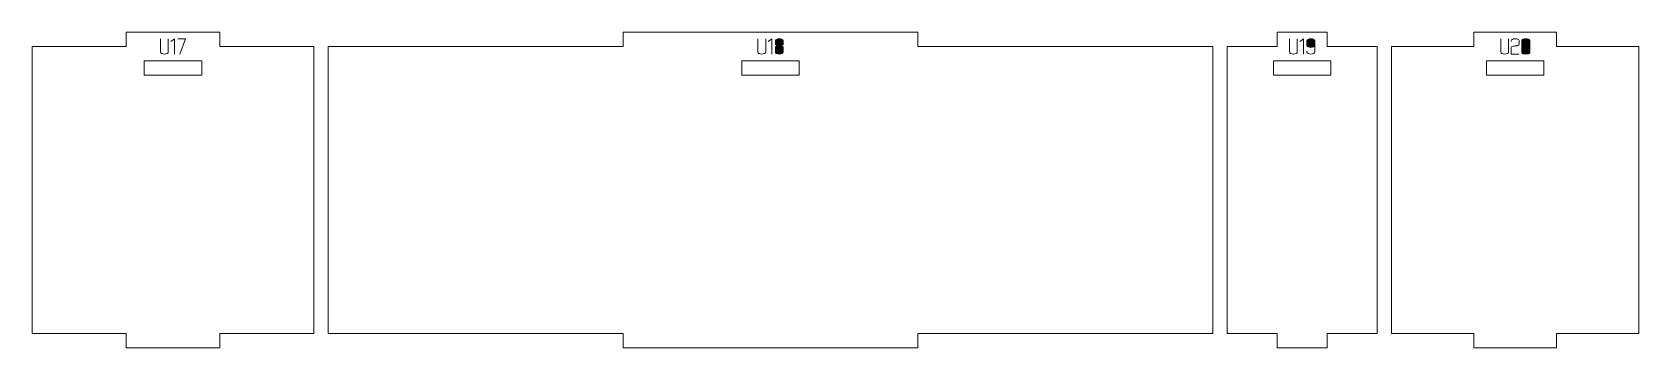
# Model space of a CAD drawing. Header units: centimetres. Extents: x -250 to 250, y -508 to 508.
# Drawn here: x 144.6 to 178.18, y -141.81 to -135.21 of the extents above; entities that cross this region are included whole.
import ezdxf

# ---------------------------------------------------------------- set-up
doc = ezdxf.new("R2010")
doc.units = ezdxf.units.CM
doc.header["$MEASUREMENT"] = 0
doc.layers.add('Capa 1', color=7, linetype='Continuous')

msp = doc.modelspace()

# ---------------------------------------------------------------- hatches: boundary and pattern name
at = {"layer": 'Capa 1', "true_color": 0x3e4095}
h = msp.add_hatch(color=175, dxfattribs=at)
edge = h.paths.add_edge_path()
edge.add_spline(control_points=[(147.44493, -135.62762), (147.44493, -135.6374), (147.43706, -135.64573), (147.42131, -135.65261), (147.40557, -135.65949), (147.38592, -135.66293), (147.36238, -135.66293), (147.33884, -135.66293), (147.31919, -135.65949), (147.30345, -135.65261), (147.2877, -135.64573), (147.27983, -135.6374), (147.27983, -135.62762), (147.27983, -135.62762), (147.27983, -135.34786), (147.27983, -135.34786), (147.27983, -135.34786), (147.27983, -135.62762), (147.27983, -135.62762), (147.27983, -135.6374), (147.2877, -135.64573), (147.30345, -135.65261), (147.31919, -135.65949), (147.33884, -135.66293), (147.36238, -135.66293), (147.38592, -135.66293), (147.40557, -135.65949), (147.42131, -135.65261), (147.43706, -135.64573), (147.44493, -135.6374), (147.44493, -135.62762), (147.44493, -135.62762), (147.44493, -135.34786), (147.44493, -135.34786), (147.44493, -135.34786), (147.44493, -135.62762), (147.44493, -135.62762)], knot_values=[0, 0, 0, 0, 0.08333333, 0.08333333, 0.08333333, 0.16666667, 0.16666667, 0.16666667, 0.25, 0.25, 0.25, 0.33333333, 0.33333333, 0.33333333, 0.41666667, 0.41666667, 0.41666667, 0.5, 0.5, 0.5, 0.58333333, 0.58333333, 0.58333333, 0.66666667, 0.66666667, 0.66666667, 0.75, 0.75, 0.75, 0.83333333, 0.83333333, 0.83333333, 0.91666667, 0.91666667, 0.91666667, 1, 1, 1, 1], degree=3, periodic=1)
h = msp.add_hatch(color=175, dxfattribs=at)
edge = h.paths.add_edge_path()
edge.add_spline(control_points=[(147.57609, -135.34603), (147.57609, -135.34603), (147.49996, -135.39877), (147.49996, -135.39877), (147.49996, -135.39877), (147.57609, -135.34603), (147.57609, -135.34603), (147.57609, -135.34603), (147.57609, -135.66293), (147.57609, -135.66293), (147.57609, -135.66293), (147.57609, -135.34603), (147.57609, -135.34603)], knot_values=[0, 0, 0, 0, 0.25, 0.25, 0.25, 0.5, 0.5, 0.5, 0.75, 0.75, 0.75, 1, 1, 1, 1], degree=3, periodic=1)
h = msp.add_hatch(color=175, dxfattribs=at)
edge = h.paths.add_edge_path()
edge.add_spline(control_points=[(147.68524, -135.66293), (147.68524, -135.66293), (147.80632, -135.34649), (147.80632, -135.34649), (147.80632, -135.34649), (147.64672, -135.34649), (147.64672, -135.34649), (147.64672, -135.34649), (147.80632, -135.34649), (147.80632, -135.34649), (147.80632, -135.34649), (147.68524, -135.66293), (147.68524, -135.66293)], knot_values=[0, 0, 0, 0, 0.25, 0.25, 0.25, 0.5, 0.5, 0.5, 0.75, 0.75, 0.75, 1, 1, 1, 1], degree=3, periodic=1)
h = msp.add_hatch(color=175, dxfattribs=at)
edge = h.paths.add_edge_path()
edge.add_spline(control_points=[(159.9288, -135.62762), (159.9288, -135.6374), (159.92093, -135.64573), (159.90518, -135.65261), (159.88944, -135.65949), (159.86979, -135.66293), (159.84625, -135.66293), (159.82271, -135.66293), (159.80306, -135.65949), (159.78732, -135.65261), (159.77157, -135.64573), (159.7637, -135.6374), (159.7637, -135.62762), (159.7637, -135.62762), (159.7637, -135.34786), (159.7637, -135.34786), (159.7637, -135.34786), (159.7637, -135.62762), (159.7637, -135.62762), (159.7637, -135.6374), (159.77157, -135.64573), (159.78732, -135.65261), (159.80306, -135.65949), (159.82271, -135.66293), (159.84625, -135.66293), (159.86979, -135.66293), (159.88944, -135.65949), (159.90518, -135.65261), (159.92093, -135.64573), (159.9288, -135.6374), (159.9288, -135.62762), (159.9288, -135.62762), (159.9288, -135.34786), (159.9288, -135.34786), (159.9288, -135.34786), (159.9288, -135.62762), (159.9288, -135.62762)], knot_values=[0, 0, 0, 0, 0.08333333, 0.08333333, 0.08333333, 0.16666667, 0.16666667, 0.16666667, 0.25, 0.25, 0.25, 0.33333333, 0.33333333, 0.33333333, 0.41666667, 0.41666667, 0.41666667, 0.5, 0.5, 0.5, 0.58333333, 0.58333333, 0.58333333, 0.66666667, 0.66666667, 0.66666667, 0.75, 0.75, 0.75, 0.83333333, 0.83333333, 0.83333333, 0.91666667, 0.91666667, 0.91666667, 1, 1, 1, 1], degree=3, periodic=1)
h = msp.add_hatch(color=175, dxfattribs=at)
edge = h.paths.add_edge_path()
edge.add_spline(control_points=[(160.05996, -135.34603), (160.05996, -135.34603), (159.98383, -135.39877), (159.98383, -135.39877), (159.98383, -135.39877), (160.05996, -135.34603), (160.05996, -135.34603), (160.05996, -135.34603), (160.05996, -135.66293), (160.05996, -135.66293), (160.05996, -135.66293), (160.05996, -135.34603), (160.05996, -135.34603)], knot_values=[0, 0, 0, 0, 0.25, 0.25, 0.25, 0.5, 0.5, 0.5, 0.75, 0.75, 0.75, 1, 1, 1, 1], degree=3, periodic=1)
h = msp.add_hatch(color=175, dxfattribs=at)
edge = h.paths.add_edge_path()
edge.add_spline(control_points=[(160.13059, -135.4561), (160.13059, -135.46405), (160.13625, -135.47123), (160.14756, -135.47765), (160.15887, -135.48407), (160.18073, -135.48835), (160.21314, -135.49049), (160.24555, -135.48835), (160.26741, -135.48407), (160.27872, -135.47765), (160.29003, -135.47123), (160.29569, -135.46405), (160.29569, -135.4561), (160.29569, -135.4561), (160.29569, -135.3818), (160.29569, -135.3818), (160.29569, -135.37202), (160.28782, -135.36369), (160.27207, -135.35681), (160.25633, -135.34993), (160.23668, -135.34649), (160.21314, -135.34649), (160.1896, -135.34649), (160.16995, -135.34993), (160.15421, -135.35681), (160.13846, -135.36369), (160.13059, -135.37202), (160.13059, -135.3818), (160.13059, -135.3818), (160.13059, -135.4561), (160.13059, -135.4561)], knot_values=[0, 0, 0, 0, 0.1, 0.1, 0.1, 0.2, 0.2, 0.2, 0.3, 0.3, 0.3, 0.4, 0.4, 0.4, 0.5, 0.5, 0.5, 0.6, 0.6, 0.6, 0.7, 0.7, 0.7, 0.8, 0.8, 0.8, 0.9, 0.9, 0.9, 1, 1, 1, 1], degree=3, periodic=1)
h = msp.add_hatch(color=175, dxfattribs=at)
edge = h.paths.add_edge_path()
edge.add_spline(control_points=[(160.21314, -135.66293), (160.1896, -135.66293), (160.16995, -135.65949), (160.15421, -135.65261), (160.13846, -135.64573), (160.13059, -135.6374), (160.13059, -135.62762), (160.13059, -135.62762), (160.13059, -135.52443), (160.13059, -135.52443), (160.13059, -135.51617), (160.13625, -135.50899), (160.14756, -135.50288), (160.15887, -135.49676), (160.18073, -135.49263), (160.21314, -135.49049), (160.18073, -135.48835), (160.15887, -135.48407), (160.14756, -135.47765), (160.13625, -135.47123), (160.13059, -135.46405), (160.13059, -135.4561), (160.13059, -135.4561), (160.13059, -135.3818), (160.13059, -135.3818), (160.13059, -135.37202), (160.13846, -135.36369), (160.15421, -135.35681), (160.16995, -135.34993), (160.1896, -135.34649), (160.21314, -135.34649), (160.23668, -135.34649), (160.25633, -135.34993), (160.27207, -135.35681), (160.28782, -135.36369), (160.29569, -135.37202), (160.29569, -135.3818), (160.29569, -135.3818), (160.29569, -135.4561), (160.29569, -135.4561), (160.29569, -135.46405), (160.29003, -135.47123), (160.27872, -135.47765), (160.26741, -135.48407), (160.24555, -135.48835), (160.21314, -135.49049), (160.24555, -135.49263), (160.26741, -135.49676), (160.27872, -135.50288), (160.29003, -135.50899), (160.29569, -135.51617), (160.29569, -135.52443), (160.29569, -135.52443), (160.29569, -135.62762), (160.29569, -135.62762), (160.29569, -135.6374), (160.28782, -135.64573), (160.27207, -135.65261), (160.25633, -135.65949), (160.23668, -135.66293), (160.21314, -135.66293)], knot_values=[0, 0, 0, 0, 0.05, 0.05, 0.05, 0.1, 0.1, 0.1, 0.15, 0.15, 0.15, 0.2, 0.2, 0.2, 0.25, 0.25, 0.25, 0.3, 0.3, 0.3, 0.35, 0.35, 0.35, 0.4, 0.4, 0.4, 0.45, 0.45, 0.45, 0.5, 0.5, 0.5, 0.55, 0.55, 0.55, 0.6, 0.6, 0.6, 0.65, 0.65, 0.65, 0.7, 0.7, 0.7, 0.75, 0.75, 0.75, 0.8, 0.8, 0.8, 0.85, 0.85, 0.85, 0.9, 0.9, 0.9, 0.95, 0.95, 0.95, 1, 1, 1, 1], degree=3, periodic=1)
h = msp.add_hatch(color=175, dxfattribs=at)
edge = h.paths.add_edge_path()
edge.add_spline(control_points=[(160.13059, -135.62762), (160.13059, -135.6374), (160.13846, -135.64573), (160.15421, -135.65261), (160.16995, -135.65949), (160.1896, -135.66293), (160.21314, -135.66293), (160.23668, -135.66293), (160.25633, -135.65949), (160.27207, -135.65261), (160.28782, -135.64573), (160.29569, -135.6374), (160.29569, -135.62762), (160.29569, -135.62762), (160.29569, -135.52443), (160.29569, -135.52443), (160.29569, -135.51617), (160.29003, -135.50899), (160.27872, -135.50288), (160.26741, -135.49676), (160.24555, -135.49263), (160.21314, -135.49049), (160.18073, -135.49263), (160.15887, -135.49676), (160.14756, -135.50288), (160.13625, -135.50899), (160.13059, -135.51617), (160.13059, -135.52443), (160.13059, -135.52443), (160.13059, -135.62762), (160.13059, -135.62762)], knot_values=[0, 0, 0, 0, 0.1, 0.1, 0.1, 0.2, 0.2, 0.2, 0.3, 0.3, 0.3, 0.4, 0.4, 0.4, 0.5, 0.5, 0.5, 0.6, 0.6, 0.6, 0.7, 0.7, 0.7, 0.8, 0.8, 0.8, 0.9, 0.9, 0.9, 1, 1, 1, 1], degree=3, periodic=1)
h = msp.add_hatch(color=175, dxfattribs=at)
edge = h.paths.add_edge_path()
edge.add_spline(control_points=[(171.03926, -135.62762), (171.03926, -135.6374), (171.03139, -135.64573), (171.01564, -135.65261), (170.9999, -135.65949), (170.98025, -135.66293), (170.95671, -135.66293), (170.93317, -135.66293), (170.91352, -135.65949), (170.89778, -135.65261), (170.88203, -135.64573), (170.87416, -135.6374), (170.87416, -135.62762), (170.87416, -135.62762), (170.87416, -135.34786), (170.87416, -135.34786), (170.87416, -135.34786), (170.87416, -135.62762), (170.87416, -135.62762), (170.87416, -135.6374), (170.88203, -135.64573), (170.89778, -135.65261), (170.91352, -135.65949), (170.93317, -135.66293), (170.95671, -135.66293), (170.98025, -135.66293), (170.9999, -135.65949), (171.01564, -135.65261), (171.03139, -135.64573), (171.03926, -135.6374), (171.03926, -135.62762), (171.03926, -135.62762), (171.03926, -135.34786), (171.03926, -135.34786), (171.03926, -135.34786), (171.03926, -135.62762), (171.03926, -135.62762)], knot_values=[0, 0, 0, 0, 0.08333333, 0.08333333, 0.08333333, 0.16666667, 0.16666667, 0.16666667, 0.25, 0.25, 0.25, 0.33333333, 0.33333333, 0.33333333, 0.41666667, 0.41666667, 0.41666667, 0.5, 0.5, 0.5, 0.58333333, 0.58333333, 0.58333333, 0.66666667, 0.66666667, 0.66666667, 0.75, 0.75, 0.75, 0.83333333, 0.83333333, 0.83333333, 0.91666667, 0.91666667, 0.91666667, 1, 1, 1, 1], degree=3, periodic=1)
h = msp.add_hatch(color=175, dxfattribs=at)
edge = h.paths.add_edge_path()
edge.add_spline(control_points=[(171.17042, -135.34603), (171.17042, -135.34603), (171.09429, -135.39877), (171.09429, -135.39877), (171.09429, -135.39877), (171.17042, -135.34603), (171.17042, -135.34603), (171.17042, -135.34603), (171.17042, -135.66293), (171.17042, -135.66293), (171.17042, -135.66293), (171.17042, -135.34603), (171.17042, -135.34603)], knot_values=[0, 0, 0, 0, 0.25, 0.25, 0.25, 0.5, 0.5, 0.5, 0.75, 0.75, 0.75, 1, 1, 1, 1], degree=3, periodic=1)
h = msp.add_hatch(color=175, dxfattribs=at)
edge = h.paths.add_edge_path()
edge.add_spline(control_points=[(171.24105, -135.48912), (171.24105, -135.4989), (171.24892, -135.50723), (171.26467, -135.51411), (171.28041, -135.52099), (171.30006, -135.52443), (171.3236, -135.52443), (171.34684, -135.52504), (171.3664, -135.52221), (171.3823, -135.51595), (171.3982, -135.50968), (171.40615, -135.50073), (171.40615, -135.48912), (171.40615, -135.48912), (171.40615, -135.3818), (171.40615, -135.3818), (171.40615, -135.37202), (171.39828, -135.36369), (171.38253, -135.35681), (171.36679, -135.34993), (171.34714, -135.34649), (171.3236, -135.34649), (171.30006, -135.34649), (171.28041, -135.34993), (171.26467, -135.35681), (171.24892, -135.36369), (171.24105, -135.37202), (171.24105, -135.3818), (171.24105, -135.3818), (171.24105, -135.48912), (171.24105, -135.48912)], knot_values=[0, 0, 0, 0, 0.1, 0.1, 0.1, 0.2, 0.2, 0.2, 0.3, 0.3, 0.3, 0.4, 0.4, 0.4, 0.5, 0.5, 0.5, 0.6, 0.6, 0.6, 0.7, 0.7, 0.7, 0.8, 0.8, 0.8, 0.9, 0.9, 0.9, 1, 1, 1, 1], degree=3, periodic=1)
h = msp.add_hatch(color=175, dxfattribs=at)
edge = h.paths.add_edge_path()
edge.add_spline(control_points=[(171.3236, -135.66293), (171.30006, -135.66293), (171.28041, -135.65949), (171.26467, -135.65261), (171.24892, -135.64573), (171.24105, -135.6374), (171.24105, -135.62762), (171.24105, -135.62762), (171.24105, -135.60239), (171.24105, -135.60239), (171.24105, -135.60239), (171.24105, -135.62762), (171.24105, -135.62762), (171.24105, -135.6374), (171.24892, -135.64573), (171.26467, -135.65261), (171.28041, -135.65949), (171.30006, -135.66293), (171.3236, -135.66293), (171.34714, -135.66293), (171.36679, -135.65949), (171.38253, -135.65261), (171.39828, -135.64573), (171.40615, -135.6374), (171.40615, -135.62762), (171.40615, -135.62762), (171.40615, -135.48912), (171.40615, -135.48912), (171.40615, -135.50073), (171.3982, -135.50968), (171.3823, -135.51595), (171.3664, -135.52221), (171.34684, -135.52504), (171.3236, -135.52443), (171.30006, -135.52443), (171.28041, -135.52099), (171.26467, -135.51411), (171.24892, -135.50723), (171.24105, -135.4989), (171.24105, -135.48912), (171.24105, -135.48912), (171.24105, -135.3818), (171.24105, -135.3818), (171.24105, -135.37202), (171.24892, -135.36369), (171.26467, -135.35681), (171.28041, -135.34993), (171.30006, -135.34649), (171.3236, -135.34649), (171.34714, -135.34649), (171.36679, -135.34993), (171.38253, -135.35681), (171.39828, -135.36369), (171.40615, -135.37202), (171.40615, -135.3818), (171.40615, -135.3818), (171.40615, -135.48912), (171.40615, -135.48912), (171.40615, -135.48912), (171.40615, -135.62762), (171.40615, -135.62762), (171.40615, -135.6374), (171.39828, -135.64573), (171.38253, -135.65261), (171.36679, -135.65949), (171.34714, -135.66293), (171.3236, -135.66293)], knot_values=[0, 0, 0, 0, 0.04545455, 0.04545455, 0.04545455, 0.09090909, 0.09090909, 0.09090909, 0.13636364, 0.13636364, 0.13636364, 0.18181818, 0.18181818, 0.18181818, 0.22727273, 0.22727273, 0.22727273, 0.27272727, 0.27272727, 0.27272727, 0.31818182, 0.31818182, 0.31818182, 0.36363636, 0.36363636, 0.36363636, 0.40909091, 0.40909091, 0.40909091, 0.45454545, 0.45454545, 0.45454545, 0.5, 0.5, 0.5, 0.54545455, 0.54545455, 0.54545455, 0.59090909, 0.59090909, 0.59090909, 0.63636364, 0.63636364, 0.63636364, 0.68181818, 0.68181818, 0.68181818, 0.72727273, 0.72727273, 0.72727273, 0.77272727, 0.77272727, 0.77272727, 0.81818182, 0.81818182, 0.81818182, 0.86363636, 0.86363636, 0.86363636, 0.90909091, 0.90909091, 0.90909091, 0.95454545, 0.95454545, 0.95454545, 1, 1, 1, 1], degree=3, periodic=1)
h = msp.add_hatch(color=175, dxfattribs=at)
edge = h.paths.add_edge_path()
edge.add_spline(control_points=[(175.45531, -135.62762), (175.45531, -135.6374), (175.44744, -135.64573), (175.43169, -135.65261), (175.41595, -135.65949), (175.3963, -135.66293), (175.37276, -135.66293), (175.34922, -135.66293), (175.32957, -135.65949), (175.31383, -135.65261), (175.29808, -135.64573), (175.29021, -135.6374), (175.29021, -135.62762), (175.29021, -135.62762), (175.29021, -135.34786), (175.29021, -135.34786), (175.29021, -135.34786), (175.29021, -135.62762), (175.29021, -135.62762), (175.29021, -135.6374), (175.29808, -135.64573), (175.31383, -135.65261), (175.32957, -135.65949), (175.34922, -135.66293), (175.37276, -135.66293), (175.3963, -135.66293), (175.41595, -135.65949), (175.43169, -135.65261), (175.44744, -135.64573), (175.45531, -135.6374), (175.45531, -135.62762), (175.45531, -135.62762), (175.45531, -135.34786), (175.45531, -135.34786), (175.45531, -135.34786), (175.45531, -135.62762), (175.45531, -135.62762)], knot_values=[0, 0, 0, 0, 0.08333333, 0.08333333, 0.08333333, 0.16666667, 0.16666667, 0.16666667, 0.25, 0.25, 0.25, 0.33333333, 0.33333333, 0.33333333, 0.41666667, 0.41666667, 0.41666667, 0.5, 0.5, 0.5, 0.58333333, 0.58333333, 0.58333333, 0.66666667, 0.66666667, 0.66666667, 0.75, 0.75, 0.75, 0.83333333, 0.83333333, 0.83333333, 0.91666667, 0.91666667, 0.91666667, 1, 1, 1, 1], degree=3, periodic=1)
h = msp.add_hatch(color=175, dxfattribs=at)
edge = h.paths.add_edge_path()
edge.add_spline(control_points=[(175.50988, -135.66293), (175.50988, -135.66293), (175.50988, -135.53039), (175.50988, -135.53039), (175.5108, -135.51847), (175.52165, -135.5093), (175.54244, -135.50288), (175.551, -135.50226), (175.55918, -135.50127), (175.56698, -135.49989), (175.57477, -135.49852), (175.58265, -135.49707), (175.5906, -135.49554), (175.60527, -135.49309), (175.61651, -135.4911), (175.6243, -135.48958), (175.6321, -135.48805), (175.63967, -135.48606), (175.64701, -135.48361), (175.66596, -135.47658), (175.67544, -135.46756), (175.67544, -135.45656), (175.67544, -135.45656), (175.67544, -135.3818), (175.67544, -135.3818), (175.67544, -135.37202), (175.66757, -135.36369), (175.65182, -135.35681), (175.63608, -135.34993), (175.61643, -135.34649), (175.59289, -135.34649), (175.56935, -135.34649), (175.5497, -135.34993), (175.53396, -135.35681), (175.51821, -135.36369), (175.51034, -135.37202), (175.51034, -135.3818), (175.51034, -135.3818), (175.51034, -135.40427), (175.51034, -135.40427), (175.51034, -135.40427), (175.51034, -135.3818), (175.51034, -135.3818), (175.51034, -135.37202), (175.51821, -135.36369), (175.53396, -135.35681), (175.5497, -135.34993), (175.56935, -135.34649), (175.59289, -135.34649), (175.61643, -135.34649), (175.63608, -135.34993), (175.65182, -135.35681), (175.66757, -135.36369), (175.67544, -135.37202), (175.67544, -135.3818), (175.67544, -135.3818), (175.67544, -135.45656), (175.67544, -135.45656), (175.67544, -135.46756), (175.66596, -135.47658), (175.64701, -135.48361), (175.63967, -135.48606), (175.6321, -135.48805), (175.6243, -135.48958), (175.61651, -135.4911), (175.60527, -135.49309), (175.5906, -135.49554), (175.58265, -135.49707), (175.57477, -135.49852), (175.56698, -135.49989), (175.55918, -135.50127), (175.551, -135.50226), (175.54244, -135.50288), (175.52165, -135.5093), (175.5108, -135.51847), (175.50988, -135.53039), (175.50988, -135.53039), (175.50988, -135.66293), (175.50988, -135.66293), (175.50988, -135.66293), (175.66673, -135.66293), (175.66673, -135.66293), (175.66673, -135.66293), (175.50988, -135.66293), (175.50988, -135.66293)], knot_values=[0, 0, 0, 0, 0.03571429, 0.03571429, 0.03571429, 0.07142857, 0.07142857, 0.07142857, 0.10714286, 0.10714286, 0.10714286, 0.14285714, 0.14285714, 0.14285714, 0.17857143, 0.17857143, 0.17857143, 0.21428571, 0.21428571, 0.21428571, 0.25, 0.25, 0.25, 0.28571429, 0.28571429, 0.28571429, 0.32142857, 0.32142857, 0.32142857, 0.35714286, 0.35714286, 0.35714286, 0.39285714, 0.39285714, 0.39285714, 0.42857143, 0.42857143, 0.42857143, 0.46428571, 0.46428571, 0.46428571, 0.5, 0.5, 0.5, 0.53571429, 0.53571429, 0.53571429, 0.57142857, 0.57142857, 0.57142857, 0.60714286, 0.60714286, 0.60714286, 0.64285714, 0.64285714, 0.64285714, 0.67857143, 0.67857143, 0.67857143, 0.71428571, 0.71428571, 0.71428571, 0.75, 0.75, 0.75, 0.78571429, 0.78571429, 0.78571429, 0.82142857, 0.82142857, 0.82142857, 0.85714286, 0.85714286, 0.85714286, 0.89285714, 0.89285714, 0.89285714, 0.92857143, 0.92857143, 0.92857143, 0.96428571, 0.96428571, 0.96428571, 1, 1, 1, 1], degree=3, periodic=1)
h = msp.add_hatch(color=175, dxfattribs=at)
edge = h.paths.add_edge_path()
edge.add_spline(control_points=[(175.73047, -135.63908), (175.73047, -135.64887), (175.73834, -135.65529), (175.75409, -135.65834), (175.76983, -135.6614), (175.78948, -135.66293), (175.81302, -135.66293), (175.83656, -135.66293), (175.85621, -135.6614), (175.87195, -135.65834), (175.8877, -135.65529), (175.89557, -135.64887), (175.89557, -135.63908), (175.89557, -135.63908), (175.89557, -135.3708), (175.89557, -135.3708), (175.89557, -135.36101), (175.8877, -135.35451), (175.87195, -135.3513), (175.85621, -135.34809), (175.83656, -135.34649), (175.81302, -135.34649), (175.78948, -135.34649), (175.76983, -135.34809), (175.75409, -135.3513), (175.73834, -135.35451), (175.73047, -135.36101), (175.73047, -135.3708), (175.73047, -135.3708), (175.73047, -135.63908), (175.73047, -135.63908)], knot_values=[0, 0, 0, 0, 0.1, 0.1, 0.1, 0.2, 0.2, 0.2, 0.3, 0.3, 0.3, 0.4, 0.4, 0.4, 0.5, 0.5, 0.5, 0.6, 0.6, 0.6, 0.7, 0.7, 0.7, 0.8, 0.8, 0.8, 0.9, 0.9, 0.9, 1, 1, 1, 1], degree=3, periodic=1)
h = msp.add_hatch(color=175, dxfattribs=at)
edge = h.paths.add_edge_path()
edge.add_spline(control_points=[(175.89557, -135.63908), (175.89557, -135.64887), (175.8877, -135.65529), (175.87195, -135.65834), (175.85621, -135.6614), (175.83656, -135.66293), (175.81302, -135.66293), (175.78948, -135.66293), (175.76983, -135.6614), (175.75409, -135.65834), (175.73834, -135.65529), (175.73047, -135.64887), (175.73047, -135.63908), (175.73047, -135.63908), (175.73047, -135.3708), (175.73047, -135.3708), (175.73047, -135.36101), (175.73834, -135.35451), (175.75409, -135.3513), (175.76983, -135.34809), (175.78948, -135.34649), (175.81302, -135.34649), (175.83656, -135.34649), (175.85621, -135.34809), (175.87195, -135.3513), (175.8877, -135.35451), (175.89557, -135.36101), (175.89557, -135.3708), (175.89557, -135.3708), (175.89557, -135.63908), (175.89557, -135.63908)], knot_values=[0, 0, 0, 0, 0.1, 0.1, 0.1, 0.2, 0.2, 0.2, 0.3, 0.3, 0.3, 0.4, 0.4, 0.4, 0.5, 0.5, 0.5, 0.6, 0.6, 0.6, 0.7, 0.7, 0.7, 0.8, 0.8, 0.8, 0.9, 0.9, 0.9, 1, 1, 1, 1], degree=3, periodic=1)

# ---------------------------------------------------------------- linework, layer by layer
at = {"layer": 'Capa 1', "color": 240, "lineweight": 20}
for points, knots in [([(144.5986, -135.50573), (144.5986, -135.50573), (144.5986, -141.50573), (144.5986, -141.50573), (144.5986, -141.50573), (146.56158, -141.50573), (146.56158, -141.50573), (146.56158, -141.50573), (146.56158, -141.80573), (146.56158, -141.80573), (146.56158, -141.80573), (148.52457, -141.80573), (148.52457, -141.80573), (148.52457, -141.80573), (148.52457, -141.50573), (148.52457, -141.50573), (148.52457, -141.50573), (150.48755, -141.50573), (150.48755, -141.50573), (150.48755, -141.50573), (150.48755, -135.50573), (150.48755, -135.50573), (150.48755, -135.50573), (148.52457, -135.50573), (148.52457, -135.50573), (148.52457, -135.50573), (148.52457, -135.20573), (148.52457, -135.20573), (148.52457, -135.20573), (146.56158, -135.20573), (146.56158, -135.20573), (146.56158, -135.20573), (146.56158, -135.50573), (146.56158, -135.50573), (146.56158, -135.50573), (144.5986, -135.50573), (144.5986, -135.50573)], [0, 0, 0, 0, 0.08333333, 0.08333333, 0.08333333, 0.16666667, 0.16666667, 0.16666667, 0.25, 0.25, 0.25, 0.33333333, 0.33333333, 0.33333333, 0.41666667, 0.41666667, 0.41666667, 0.5, 0.5, 0.5, 0.58333333, 0.58333333, 0.58333333, 0.66666667, 0.66666667, 0.66666667, 0.75, 0.75, 0.75, 0.83333333, 0.83333333, 0.83333333, 0.91666667, 0.91666667, 0.91666667, 1, 1, 1, 1]), ([(150.78755, -135.50573), (150.78755, -135.50573), (150.78755, -141.50573), (150.78755, -141.50573), (150.78755, -141.50573), (156.94897, -141.50573), (156.94897, -141.50573), (156.94897, -141.50573), (156.94897, -141.80573), (156.94897, -141.80573), (156.94897, -141.80573), (163.1104, -141.80573), (163.1104, -141.80573), (163.1104, -141.80573), (163.1104, -141.50573), (163.1104, -141.50573), (163.1104, -141.50573), (169.27183, -141.50573), (169.27183, -141.50573), (169.27183, -141.50573), (169.27183, -135.50573), (169.27183, -135.50573), (169.27183, -135.50573), (163.1104, -135.50573), (163.1104, -135.50573), (163.1104, -135.50573), (163.1104, -135.20573), (163.1104, -135.20573), (163.1104, -135.20573), (156.94897, -135.20573), (156.94897, -135.20573), (156.94897, -135.20573), (156.94897, -135.50573), (156.94897, -135.50573), (156.94897, -135.50573), (150.78755, -135.50573), (150.78755, -135.50573)], [0, 0, 0, 0, 0.08333333, 0.08333333, 0.08333333, 0.16666667, 0.16666667, 0.16666667, 0.25, 0.25, 0.25, 0.33333333, 0.33333333, 0.33333333, 0.41666667, 0.41666667, 0.41666667, 0.5, 0.5, 0.5, 0.58333333, 0.58333333, 0.58333333, 0.66666667, 0.66666667, 0.66666667, 0.75, 0.75, 0.75, 0.83333333, 0.83333333, 0.83333333, 0.91666667, 0.91666667, 0.91666667, 1, 1, 1, 1]), ([(169.57183, -135.50573), (169.57183, -135.50573), (169.57183, -141.50573), (169.57183, -141.50573), (169.57183, -141.50573), (170.61738, -141.50573), (170.61738, -141.50573), (170.61738, -141.50573), (170.61738, -141.80573), (170.61738, -141.80573), (170.61738, -141.80573), (171.66292, -141.80573), (171.66292, -141.80573), (171.66292, -141.80573), (171.66292, -141.50573), (171.66292, -141.50573), (171.66292, -141.50573), (172.70847, -141.50573), (172.70847, -141.50573), (172.70847, -141.50573), (172.70847, -135.50573), (172.70847, -135.50573), (172.70847, -135.50573), (171.66292, -135.50573), (171.66292, -135.50573), (171.66292, -135.50573), (171.66292, -135.20573), (171.66292, -135.20573), (171.66292, -135.20573), (170.61738, -135.20573), (170.61738, -135.20573), (170.61738, -135.20573), (170.61738, -135.50573), (170.61738, -135.50573), (170.61738, -135.50573), (169.57183, -135.50573), (169.57183, -135.50573)], [0, 0, 0, 0, 0.08333333, 0.08333333, 0.08333333, 0.16666667, 0.16666667, 0.16666667, 0.25, 0.25, 0.25, 0.33333333, 0.33333333, 0.33333333, 0.41666667, 0.41666667, 0.41666667, 0.5, 0.5, 0.5, 0.58333333, 0.58333333, 0.58333333, 0.66666667, 0.66666667, 0.66666667, 0.75, 0.75, 0.75, 0.83333333, 0.83333333, 0.83333333, 0.91666667, 0.91666667, 0.91666667, 1, 1, 1, 1]), ([(173.00847, -135.50573), (173.00847, -135.50573), (173.00847, -141.50573), (173.00847, -141.50573), (173.00847, -141.50573), (174.73142, -141.50573), (174.73142, -141.50573), (174.73142, -141.50573), (174.73142, -141.80573), (174.73142, -141.80573), (174.73142, -141.80573), (176.45437, -141.80573), (176.45437, -141.80573), (176.45437, -141.80573), (176.45437, -141.50573), (176.45437, -141.50573), (176.45437, -141.50573), (178.17732, -141.50573), (178.17732, -141.50573), (178.17732, -141.50573), (178.17732, -135.50573), (178.17732, -135.50573), (178.17732, -135.50573), (176.45437, -135.50573), (176.45437, -135.50573), (176.45437, -135.50573), (176.45437, -135.20573), (176.45437, -135.20573), (176.45437, -135.20573), (174.73142, -135.20573), (174.73142, -135.20573), (174.73142, -135.20573), (174.73142, -135.50573), (174.73142, -135.50573), (174.73142, -135.50573), (173.00847, -135.50573), (173.00847, -135.50573)], [0, 0, 0, 0, 0.08333333, 0.08333333, 0.08333333, 0.16666667, 0.16666667, 0.16666667, 0.25, 0.25, 0.25, 0.33333333, 0.33333333, 0.33333333, 0.41666667, 0.41666667, 0.41666667, 0.5, 0.5, 0.5, 0.58333333, 0.58333333, 0.58333333, 0.66666667, 0.66666667, 0.66666667, 0.75, 0.75, 0.75, 0.83333333, 0.83333333, 0.83333333, 0.91666667, 0.91666667, 0.91666667, 1, 1, 1, 1]), ([(146.94308, -136.106), (146.94308, -136.106), (148.14308, -136.106), (148.14308, -136.106), (148.14308, -136.106), (148.14308, -135.806), (148.14308, -135.806), (148.14308, -135.806), (146.94308, -135.806), (146.94308, -135.806), (146.94308, -135.806), (146.94308, -136.106), (146.94308, -136.106)], [0, 0, 0, 0, 0.25, 0.25, 0.25, 0.5, 0.5, 0.5, 0.75, 0.75, 0.75, 1, 1, 1, 1]), ([(159.42969, -136.106), (159.42969, -136.106), (160.62969, -136.106), (160.62969, -136.106), (160.62969, -136.106), (160.62969, -135.806), (160.62969, -135.806), (160.62969, -135.806), (159.42969, -135.806), (159.42969, -135.806), (159.42969, -135.806), (159.42969, -136.106), (159.42969, -136.106)], [0, 0, 0, 0, 0.25, 0.25, 0.25, 0.5, 0.5, 0.5, 0.75, 0.75, 0.75, 1, 1, 1, 1]), ([(170.54015, -136.106), (170.54015, -136.106), (171.74015, -136.106), (171.74015, -136.106), (171.74015, -136.106), (171.74015, -135.806), (171.74015, -135.806), (171.74015, -135.806), (170.54015, -135.806), (170.54015, -135.806), (170.54015, -135.806), (170.54015, -136.106), (170.54015, -136.106)], [0, 0, 0, 0, 0.25, 0.25, 0.25, 0.5, 0.5, 0.5, 0.75, 0.75, 0.75, 1, 1, 1, 1]), ([(174.99289, -136.106), (174.99289, -136.106), (176.19289, -136.106), (176.19289, -136.106), (176.19289, -136.106), (176.19289, -135.806), (176.19289, -135.806), (176.19289, -135.806), (174.99289, -135.806), (174.99289, -135.806), (174.99289, -135.806), (174.99289, -136.106), (174.99289, -136.106)], [0, 0, 0, 0, 0.25, 0.25, 0.25, 0.5, 0.5, 0.5, 0.75, 0.75, 0.75, 1, 1, 1, 1])]:
    msp.add_open_spline(points, degree=3, knots=knots, dxfattribs=at)
at = {"layer": 'Capa 1', "color": 114, "lineweight": 9}
for points, knots in [([(147.44493, -135.62762), (147.44493, -135.6374), (147.43706, -135.64573), (147.42131, -135.65261), (147.40557, -135.65949), (147.38592, -135.66293), (147.36238, -135.66293), (147.33884, -135.66293), (147.31919, -135.65949), (147.30345, -135.65261), (147.2877, -135.64573), (147.27983, -135.6374), (147.27983, -135.62762), (147.27983, -135.62762), (147.27983, -135.34786), (147.27983, -135.34786), (147.27983, -135.34786), (147.27983, -135.62762), (147.27983, -135.62762), (147.27983, -135.6374), (147.2877, -135.64573), (147.30345, -135.65261), (147.31919, -135.65949), (147.33884, -135.66293), (147.36238, -135.66293), (147.38592, -135.66293), (147.40557, -135.65949), (147.42131, -135.65261), (147.43706, -135.64573), (147.44493, -135.6374), (147.44493, -135.62762), (147.44493, -135.62762), (147.44493, -135.34786), (147.44493, -135.34786), (147.44493, -135.34786), (147.44493, -135.62762), (147.44493, -135.62762)], [0, 0, 0, 0, 0.08333333, 0.08333333, 0.08333333, 0.16666667, 0.16666667, 0.16666667, 0.25, 0.25, 0.25, 0.33333333, 0.33333333, 0.33333333, 0.41666667, 0.41666667, 0.41666667, 0.5, 0.5, 0.5, 0.58333333, 0.58333333, 0.58333333, 0.66666667, 0.66666667, 0.66666667, 0.75, 0.75, 0.75, 0.83333333, 0.83333333, 0.83333333, 0.91666667, 0.91666667, 0.91666667, 1, 1, 1, 1]), ([(147.57609, -135.34603), (147.57609, -135.34603), (147.49996, -135.39877), (147.49996, -135.39877), (147.49996, -135.39877), (147.57609, -135.34603), (147.57609, -135.34603), (147.57609, -135.34603), (147.57609, -135.66293), (147.57609, -135.66293), (147.57609, -135.66293), (147.57609, -135.34603), (147.57609, -135.34603)], [0, 0, 0, 0, 0.25, 0.25, 0.25, 0.5, 0.5, 0.5, 0.75, 0.75, 0.75, 1, 1, 1, 1]), ([(147.68524, -135.66293), (147.68524, -135.66293), (147.80632, -135.34649), (147.80632, -135.34649), (147.80632, -135.34649), (147.64672, -135.34649), (147.64672, -135.34649), (147.64672, -135.34649), (147.80632, -135.34649), (147.80632, -135.34649), (147.80632, -135.34649), (147.68524, -135.66293), (147.68524, -135.66293)], [0, 0, 0, 0, 0.25, 0.25, 0.25, 0.5, 0.5, 0.5, 0.75, 0.75, 0.75, 1, 1, 1, 1]), ([(159.9288, -135.62762), (159.9288, -135.6374), (159.92093, -135.64573), (159.90518, -135.65261), (159.88944, -135.65949), (159.86979, -135.66293), (159.84625, -135.66293), (159.82271, -135.66293), (159.80306, -135.65949), (159.78732, -135.65261), (159.77157, -135.64573), (159.7637, -135.6374), (159.7637, -135.62762), (159.7637, -135.62762), (159.7637, -135.34786), (159.7637, -135.34786), (159.7637, -135.34786), (159.7637, -135.62762), (159.7637, -135.62762), (159.7637, -135.6374), (159.77157, -135.64573), (159.78732, -135.65261), (159.80306, -135.65949), (159.82271, -135.66293), (159.84625, -135.66293), (159.86979, -135.66293), (159.88944, -135.65949), (159.90518, -135.65261), (159.92093, -135.64573), (159.9288, -135.6374), (159.9288, -135.62762), (159.9288, -135.62762), (159.9288, -135.34786), (159.9288, -135.34786), (159.9288, -135.34786), (159.9288, -135.62762), (159.9288, -135.62762)], [0, 0, 0, 0, 0.08333333, 0.08333333, 0.08333333, 0.16666667, 0.16666667, 0.16666667, 0.25, 0.25, 0.25, 0.33333333, 0.33333333, 0.33333333, 0.41666667, 0.41666667, 0.41666667, 0.5, 0.5, 0.5, 0.58333333, 0.58333333, 0.58333333, 0.66666667, 0.66666667, 0.66666667, 0.75, 0.75, 0.75, 0.83333333, 0.83333333, 0.83333333, 0.91666667, 0.91666667, 0.91666667, 1, 1, 1, 1]), ([(160.05996, -135.34603), (160.05996, -135.34603), (159.98383, -135.39877), (159.98383, -135.39877), (159.98383, -135.39877), (160.05996, -135.34603), (160.05996, -135.34603), (160.05996, -135.34603), (160.05996, -135.66293), (160.05996, -135.66293), (160.05996, -135.66293), (160.05996, -135.34603), (160.05996, -135.34603)], [0, 0, 0, 0, 0.25, 0.25, 0.25, 0.5, 0.5, 0.5, 0.75, 0.75, 0.75, 1, 1, 1, 1]), ([(160.13059, -135.4561), (160.13059, -135.46405), (160.13625, -135.47123), (160.14756, -135.47765), (160.15887, -135.48407), (160.18073, -135.48835), (160.21314, -135.49049), (160.24555, -135.48835), (160.26741, -135.48407), (160.27872, -135.47765), (160.29003, -135.47123), (160.29569, -135.46405), (160.29569, -135.4561), (160.29569, -135.4561), (160.29569, -135.3818), (160.29569, -135.3818), (160.29569, -135.37202), (160.28782, -135.36369), (160.27207, -135.35681), (160.25633, -135.34993), (160.23668, -135.34649), (160.21314, -135.34649), (160.1896, -135.34649), (160.16995, -135.34993), (160.15421, -135.35681), (160.13846, -135.36369), (160.13059, -135.37202), (160.13059, -135.3818), (160.13059, -135.3818), (160.13059, -135.4561), (160.13059, -135.4561)], [0, 0, 0, 0, 0.1, 0.1, 0.1, 0.2, 0.2, 0.2, 0.3, 0.3, 0.3, 0.4, 0.4, 0.4, 0.5, 0.5, 0.5, 0.6, 0.6, 0.6, 0.7, 0.7, 0.7, 0.8, 0.8, 0.8, 0.9, 0.9, 0.9, 1, 1, 1, 1]), ([(160.21314, -135.66293), (160.1896, -135.66293), (160.16995, -135.65949), (160.15421, -135.65261), (160.13846, -135.64573), (160.13059, -135.6374), (160.13059, -135.62762), (160.13059, -135.62762), (160.13059, -135.52443), (160.13059, -135.52443), (160.13059, -135.51617), (160.13625, -135.50899), (160.14756, -135.50288), (160.15887, -135.49676), (160.18073, -135.49263), (160.21314, -135.49049), (160.18073, -135.48835), (160.15887, -135.48407), (160.14756, -135.47765), (160.13625, -135.47123), (160.13059, -135.46405), (160.13059, -135.4561), (160.13059, -135.4561), (160.13059, -135.3818), (160.13059, -135.3818), (160.13059, -135.37202), (160.13846, -135.36369), (160.15421, -135.35681), (160.16995, -135.34993), (160.1896, -135.34649), (160.21314, -135.34649), (160.23668, -135.34649), (160.25633, -135.34993), (160.27207, -135.35681), (160.28782, -135.36369), (160.29569, -135.37202), (160.29569, -135.3818), (160.29569, -135.3818), (160.29569, -135.4561), (160.29569, -135.4561), (160.29569, -135.46405), (160.29003, -135.47123), (160.27872, -135.47765), (160.26741, -135.48407), (160.24555, -135.48835), (160.21314, -135.49049), (160.24555, -135.49263), (160.26741, -135.49676), (160.27872, -135.50288), (160.29003, -135.50899), (160.29569, -135.51617), (160.29569, -135.52443), (160.29569, -135.52443), (160.29569, -135.62762), (160.29569, -135.62762), (160.29569, -135.6374), (160.28782, -135.64573), (160.27207, -135.65261), (160.25633, -135.65949), (160.23668, -135.66293), (160.21314, -135.66293)], [0, 0, 0, 0, 0.05, 0.05, 0.05, 0.1, 0.1, 0.1, 0.15, 0.15, 0.15, 0.2, 0.2, 0.2, 0.25, 0.25, 0.25, 0.3, 0.3, 0.3, 0.35, 0.35, 0.35, 0.4, 0.4, 0.4, 0.45, 0.45, 0.45, 0.5, 0.5, 0.5, 0.55, 0.55, 0.55, 0.6, 0.6, 0.6, 0.65, 0.65, 0.65, 0.7, 0.7, 0.7, 0.75, 0.75, 0.75, 0.8, 0.8, 0.8, 0.85, 0.85, 0.85, 0.9, 0.9, 0.9, 0.95, 0.95, 0.95, 1, 1, 1, 1]), ([(160.13059, -135.62762), (160.13059, -135.6374), (160.13846, -135.64573), (160.15421, -135.65261), (160.16995, -135.65949), (160.1896, -135.66293), (160.21314, -135.66293), (160.23668, -135.66293), (160.25633, -135.65949), (160.27207, -135.65261), (160.28782, -135.64573), (160.29569, -135.6374), (160.29569, -135.62762), (160.29569, -135.62762), (160.29569, -135.52443), (160.29569, -135.52443), (160.29569, -135.51617), (160.29003, -135.50899), (160.27872, -135.50288), (160.26741, -135.49676), (160.24555, -135.49263), (160.21314, -135.49049), (160.18073, -135.49263), (160.15887, -135.49676), (160.14756, -135.50288), (160.13625, -135.50899), (160.13059, -135.51617), (160.13059, -135.52443), (160.13059, -135.52443), (160.13059, -135.62762), (160.13059, -135.62762)], [0, 0, 0, 0, 0.1, 0.1, 0.1, 0.2, 0.2, 0.2, 0.3, 0.3, 0.3, 0.4, 0.4, 0.4, 0.5, 0.5, 0.5, 0.6, 0.6, 0.6, 0.7, 0.7, 0.7, 0.8, 0.8, 0.8, 0.9, 0.9, 0.9, 1, 1, 1, 1]), ([(171.03926, -135.62762), (171.03926, -135.6374), (171.03139, -135.64573), (171.01564, -135.65261), (170.9999, -135.65949), (170.98025, -135.66293), (170.95671, -135.66293), (170.93317, -135.66293), (170.91352, -135.65949), (170.89778, -135.65261), (170.88203, -135.64573), (170.87416, -135.6374), (170.87416, -135.62762), (170.87416, -135.62762), (170.87416, -135.34786), (170.87416, -135.34786), (170.87416, -135.34786), (170.87416, -135.62762), (170.87416, -135.62762), (170.87416, -135.6374), (170.88203, -135.64573), (170.89778, -135.65261), (170.91352, -135.65949), (170.93317, -135.66293), (170.95671, -135.66293), (170.98025, -135.66293), (170.9999, -135.65949), (171.01564, -135.65261), (171.03139, -135.64573), (171.03926, -135.6374), (171.03926, -135.62762), (171.03926, -135.62762), (171.03926, -135.34786), (171.03926, -135.34786), (171.03926, -135.34786), (171.03926, -135.62762), (171.03926, -135.62762)], [0, 0, 0, 0, 0.08333333, 0.08333333, 0.08333333, 0.16666667, 0.16666667, 0.16666667, 0.25, 0.25, 0.25, 0.33333333, 0.33333333, 0.33333333, 0.41666667, 0.41666667, 0.41666667, 0.5, 0.5, 0.5, 0.58333333, 0.58333333, 0.58333333, 0.66666667, 0.66666667, 0.66666667, 0.75, 0.75, 0.75, 0.83333333, 0.83333333, 0.83333333, 0.91666667, 0.91666667, 0.91666667, 1, 1, 1, 1]), ([(171.17042, -135.34603), (171.17042, -135.34603), (171.09429, -135.39877), (171.09429, -135.39877), (171.09429, -135.39877), (171.17042, -135.34603), (171.17042, -135.34603), (171.17042, -135.34603), (171.17042, -135.66293), (171.17042, -135.66293), (171.17042, -135.66293), (171.17042, -135.34603), (171.17042, -135.34603)], [0, 0, 0, 0, 0.25, 0.25, 0.25, 0.5, 0.5, 0.5, 0.75, 0.75, 0.75, 1, 1, 1, 1]), ([(171.24105, -135.48912), (171.24105, -135.4989), (171.24892, -135.50723), (171.26467, -135.51411), (171.28041, -135.52099), (171.30006, -135.52443), (171.3236, -135.52443), (171.34684, -135.52504), (171.3664, -135.52221), (171.3823, -135.51595), (171.3982, -135.50968), (171.40615, -135.50073), (171.40615, -135.48912), (171.40615, -135.48912), (171.40615, -135.3818), (171.40615, -135.3818), (171.40615, -135.37202), (171.39828, -135.36369), (171.38253, -135.35681), (171.36679, -135.34993), (171.34714, -135.34649), (171.3236, -135.34649), (171.30006, -135.34649), (171.28041, -135.34993), (171.26467, -135.35681), (171.24892, -135.36369), (171.24105, -135.37202), (171.24105, -135.3818), (171.24105, -135.3818), (171.24105, -135.48912), (171.24105, -135.48912)], [0, 0, 0, 0, 0.1, 0.1, 0.1, 0.2, 0.2, 0.2, 0.3, 0.3, 0.3, 0.4, 0.4, 0.4, 0.5, 0.5, 0.5, 0.6, 0.6, 0.6, 0.7, 0.7, 0.7, 0.8, 0.8, 0.8, 0.9, 0.9, 0.9, 1, 1, 1, 1]), ([(171.3236, -135.66293), (171.30006, -135.66293), (171.28041, -135.65949), (171.26467, -135.65261), (171.24892, -135.64573), (171.24105, -135.6374), (171.24105, -135.62762), (171.24105, -135.62762), (171.24105, -135.60239), (171.24105, -135.60239), (171.24105, -135.60239), (171.24105, -135.62762), (171.24105, -135.62762), (171.24105, -135.6374), (171.24892, -135.64573), (171.26467, -135.65261), (171.28041, -135.65949), (171.30006, -135.66293), (171.3236, -135.66293), (171.34714, -135.66293), (171.36679, -135.65949), (171.38253, -135.65261), (171.39828, -135.64573), (171.40615, -135.6374), (171.40615, -135.62762), (171.40615, -135.62762), (171.40615, -135.48912), (171.40615, -135.48912), (171.40615, -135.50073), (171.3982, -135.50968), (171.3823, -135.51595), (171.3664, -135.52221), (171.34684, -135.52504), (171.3236, -135.52443), (171.30006, -135.52443), (171.28041, -135.52099), (171.26467, -135.51411), (171.24892, -135.50723), (171.24105, -135.4989), (171.24105, -135.48912), (171.24105, -135.48912), (171.24105, -135.3818), (171.24105, -135.3818), (171.24105, -135.37202), (171.24892, -135.36369), (171.26467, -135.35681), (171.28041, -135.34993), (171.30006, -135.34649), (171.3236, -135.34649), (171.34714, -135.34649), (171.36679, -135.34993), (171.38253, -135.35681), (171.39828, -135.36369), (171.40615, -135.37202), (171.40615, -135.3818), (171.40615, -135.3818), (171.40615, -135.48912), (171.40615, -135.48912), (171.40615, -135.48912), (171.40615, -135.62762), (171.40615, -135.62762), (171.40615, -135.6374), (171.39828, -135.64573), (171.38253, -135.65261), (171.36679, -135.65949), (171.34714, -135.66293), (171.3236, -135.66293)], [0, 0, 0, 0, 0.04545455, 0.04545455, 0.04545455, 0.09090909, 0.09090909, 0.09090909, 0.13636364, 0.13636364, 0.13636364, 0.18181818, 0.18181818, 0.18181818, 0.22727273, 0.22727273, 0.22727273, 0.27272727, 0.27272727, 0.27272727, 0.31818182, 0.31818182, 0.31818182, 0.36363636, 0.36363636, 0.36363636, 0.40909091, 0.40909091, 0.40909091, 0.45454545, 0.45454545, 0.45454545, 0.5, 0.5, 0.5, 0.54545455, 0.54545455, 0.54545455, 0.59090909, 0.59090909, 0.59090909, 0.63636364, 0.63636364, 0.63636364, 0.68181818, 0.68181818, 0.68181818, 0.72727273, 0.72727273, 0.72727273, 0.77272727, 0.77272727, 0.77272727, 0.81818182, 0.81818182, 0.81818182, 0.86363636, 0.86363636, 0.86363636, 0.90909091, 0.90909091, 0.90909091, 0.95454545, 0.95454545, 0.95454545, 1, 1, 1, 1]), ([(175.45531, -135.62762), (175.45531, -135.6374), (175.44744, -135.64573), (175.43169, -135.65261), (175.41595, -135.65949), (175.3963, -135.66293), (175.37276, -135.66293), (175.34922, -135.66293), (175.32957, -135.65949), (175.31383, -135.65261), (175.29808, -135.64573), (175.29021, -135.6374), (175.29021, -135.62762), (175.29021, -135.62762), (175.29021, -135.34786), (175.29021, -135.34786), (175.29021, -135.34786), (175.29021, -135.62762), (175.29021, -135.62762), (175.29021, -135.6374), (175.29808, -135.64573), (175.31383, -135.65261), (175.32957, -135.65949), (175.34922, -135.66293), (175.37276, -135.66293), (175.3963, -135.66293), (175.41595, -135.65949), (175.43169, -135.65261), (175.44744, -135.64573), (175.45531, -135.6374), (175.45531, -135.62762), (175.45531, -135.62762), (175.45531, -135.34786), (175.45531, -135.34786), (175.45531, -135.34786), (175.45531, -135.62762), (175.45531, -135.62762)], [0, 0, 0, 0, 0.08333333, 0.08333333, 0.08333333, 0.16666667, 0.16666667, 0.16666667, 0.25, 0.25, 0.25, 0.33333333, 0.33333333, 0.33333333, 0.41666667, 0.41666667, 0.41666667, 0.5, 0.5, 0.5, 0.58333333, 0.58333333, 0.58333333, 0.66666667, 0.66666667, 0.66666667, 0.75, 0.75, 0.75, 0.83333333, 0.83333333, 0.83333333, 0.91666667, 0.91666667, 0.91666667, 1, 1, 1, 1]), ([(175.50988, -135.66293), (175.50988, -135.66293), (175.50988, -135.53039), (175.50988, -135.53039), (175.5108, -135.51847), (175.52165, -135.5093), (175.54244, -135.50288), (175.551, -135.50226), (175.55918, -135.50127), (175.56698, -135.49989), (175.57477, -135.49852), (175.58265, -135.49707), (175.5906, -135.49554), (175.60527, -135.49309), (175.61651, -135.4911), (175.6243, -135.48958), (175.6321, -135.48805), (175.63967, -135.48606), (175.64701, -135.48361), (175.66596, -135.47658), (175.67544, -135.46756), (175.67544, -135.45656), (175.67544, -135.45656), (175.67544, -135.3818), (175.67544, -135.3818), (175.67544, -135.37202), (175.66757, -135.36369), (175.65182, -135.35681), (175.63608, -135.34993), (175.61643, -135.34649), (175.59289, -135.34649), (175.56935, -135.34649), (175.5497, -135.34993), (175.53396, -135.35681), (175.51821, -135.36369), (175.51034, -135.37202), (175.51034, -135.3818), (175.51034, -135.3818), (175.51034, -135.40427), (175.51034, -135.40427), (175.51034, -135.40427), (175.51034, -135.3818), (175.51034, -135.3818), (175.51034, -135.37202), (175.51821, -135.36369), (175.53396, -135.35681), (175.5497, -135.34993), (175.56935, -135.34649), (175.59289, -135.34649), (175.61643, -135.34649), (175.63608, -135.34993), (175.65182, -135.35681), (175.66757, -135.36369), (175.67544, -135.37202), (175.67544, -135.3818), (175.67544, -135.3818), (175.67544, -135.45656), (175.67544, -135.45656), (175.67544, -135.46756), (175.66596, -135.47658), (175.64701, -135.48361), (175.63967, -135.48606), (175.6321, -135.48805), (175.6243, -135.48958), (175.61651, -135.4911), (175.60527, -135.49309), (175.5906, -135.49554), (175.58265, -135.49707), (175.57477, -135.49852), (175.56698, -135.49989), (175.55918, -135.50127), (175.551, -135.50226), (175.54244, -135.50288), (175.52165, -135.5093), (175.5108, -135.51847), (175.50988, -135.53039), (175.50988, -135.53039), (175.50988, -135.66293), (175.50988, -135.66293), (175.50988, -135.66293), (175.66673, -135.66293), (175.66673, -135.66293), (175.66673, -135.66293), (175.50988, -135.66293), (175.50988, -135.66293)], [0, 0, 0, 0, 0.03571429, 0.03571429, 0.03571429, 0.07142857, 0.07142857, 0.07142857, 0.10714286, 0.10714286, 0.10714286, 0.14285714, 0.14285714, 0.14285714, 0.17857143, 0.17857143, 0.17857143, 0.21428571, 0.21428571, 0.21428571, 0.25, 0.25, 0.25, 0.28571429, 0.28571429, 0.28571429, 0.32142857, 0.32142857, 0.32142857, 0.35714286, 0.35714286, 0.35714286, 0.39285714, 0.39285714, 0.39285714, 0.42857143, 0.42857143, 0.42857143, 0.46428571, 0.46428571, 0.46428571, 0.5, 0.5, 0.5, 0.53571429, 0.53571429, 0.53571429, 0.57142857, 0.57142857, 0.57142857, 0.60714286, 0.60714286, 0.60714286, 0.64285714, 0.64285714, 0.64285714, 0.67857143, 0.67857143, 0.67857143, 0.71428571, 0.71428571, 0.71428571, 0.75, 0.75, 0.75, 0.78571429, 0.78571429, 0.78571429, 0.82142857, 0.82142857, 0.82142857, 0.85714286, 0.85714286, 0.85714286, 0.89285714, 0.89285714, 0.89285714, 0.92857143, 0.92857143, 0.92857143, 0.96428571, 0.96428571, 0.96428571, 1, 1, 1, 1]), ([(175.73047, -135.63908), (175.73047, -135.64887), (175.73834, -135.65529), (175.75409, -135.65834), (175.76983, -135.6614), (175.78948, -135.66293), (175.81302, -135.66293), (175.83656, -135.66293), (175.85621, -135.6614), (175.87195, -135.65834), (175.8877, -135.65529), (175.89557, -135.64887), (175.89557, -135.63908), (175.89557, -135.63908), (175.89557, -135.3708), (175.89557, -135.3708), (175.89557, -135.36101), (175.8877, -135.35451), (175.87195, -135.3513), (175.85621, -135.34809), (175.83656, -135.34649), (175.81302, -135.34649), (175.78948, -135.34649), (175.76983, -135.34809), (175.75409, -135.3513), (175.73834, -135.35451), (175.73047, -135.36101), (175.73047, -135.3708), (175.73047, -135.3708), (175.73047, -135.63908), (175.73047, -135.63908)], [0, 0, 0, 0, 0.1, 0.1, 0.1, 0.2, 0.2, 0.2, 0.3, 0.3, 0.3, 0.4, 0.4, 0.4, 0.5, 0.5, 0.5, 0.6, 0.6, 0.6, 0.7, 0.7, 0.7, 0.8, 0.8, 0.8, 0.9, 0.9, 0.9, 1, 1, 1, 1]), ([(175.89557, -135.63908), (175.89557, -135.64887), (175.8877, -135.65529), (175.87195, -135.65834), (175.85621, -135.6614), (175.83656, -135.66293), (175.81302, -135.66293), (175.78948, -135.66293), (175.76983, -135.6614), (175.75409, -135.65834), (175.73834, -135.65529), (175.73047, -135.64887), (175.73047, -135.63908), (175.73047, -135.63908), (175.73047, -135.3708), (175.73047, -135.3708), (175.73047, -135.36101), (175.73834, -135.35451), (175.75409, -135.3513), (175.76983, -135.34809), (175.78948, -135.34649), (175.81302, -135.34649), (175.83656, -135.34649), (175.85621, -135.34809), (175.87195, -135.3513), (175.8877, -135.35451), (175.89557, -135.36101), (175.89557, -135.3708), (175.89557, -135.3708), (175.89557, -135.63908), (175.89557, -135.63908)], [0, 0, 0, 0, 0.1, 0.1, 0.1, 0.2, 0.2, 0.2, 0.3, 0.3, 0.3, 0.4, 0.4, 0.4, 0.5, 0.5, 0.5, 0.6, 0.6, 0.6, 0.7, 0.7, 0.7, 0.8, 0.8, 0.8, 0.9, 0.9, 0.9, 1, 1, 1, 1])]:
    msp.add_open_spline(points, degree=3, knots=knots, dxfattribs=at)

doc.saveas('drawing.dxf')
